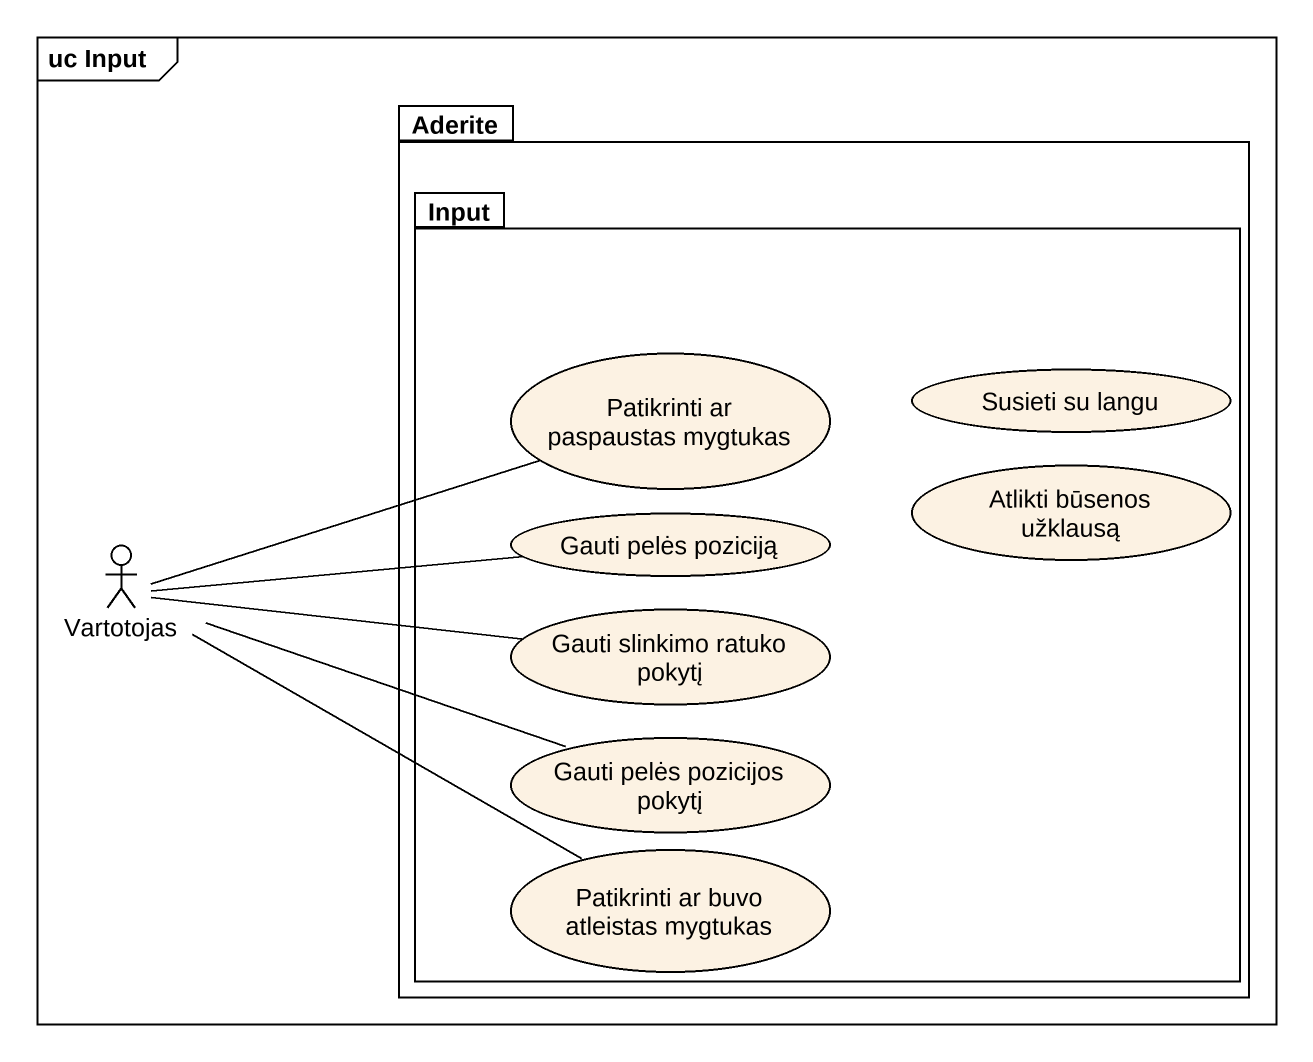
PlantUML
@startuml
mainframe uc Input
package Aderite {
  package Input {
    usecase "Patikrinti ar paspaustas mygtukas" as Patikrinti_ar_paspaustas
    usecase "Susieti su langu" as Susieti_su_langu
    usecase "Gauti pelės poziciją" as Gauti_pelės_poziciją
    usecase "Atlikti būsenos užklausą" as Atlikti_būsenos_užklausą
    usecase "Gauti slinkimo ratuko pokytį" as Gauti_slinkimo_ratuko_pokytį
    usecase "Gauti pelės pozicijos pokytį" as Gauti_pelės_pozicijos_pokytį
    usecase "Patikrinti ar buvo atleistas mygtukas" as Patikrinti_ar_buvo
  }
}
actor Vartotojas
Vartotojas -right- Patikrinti_ar_paspaustas
Vartotojas -right- Gauti_pelės_poziciją
Vartotojas -right- Gauti_slinkimo_ratuko_pokytį
Vartotojas -right- Gauti_pelės_pozicijos_pokytį
Vartotojas -right- Patikrinti_ar_buvo
@enduml
